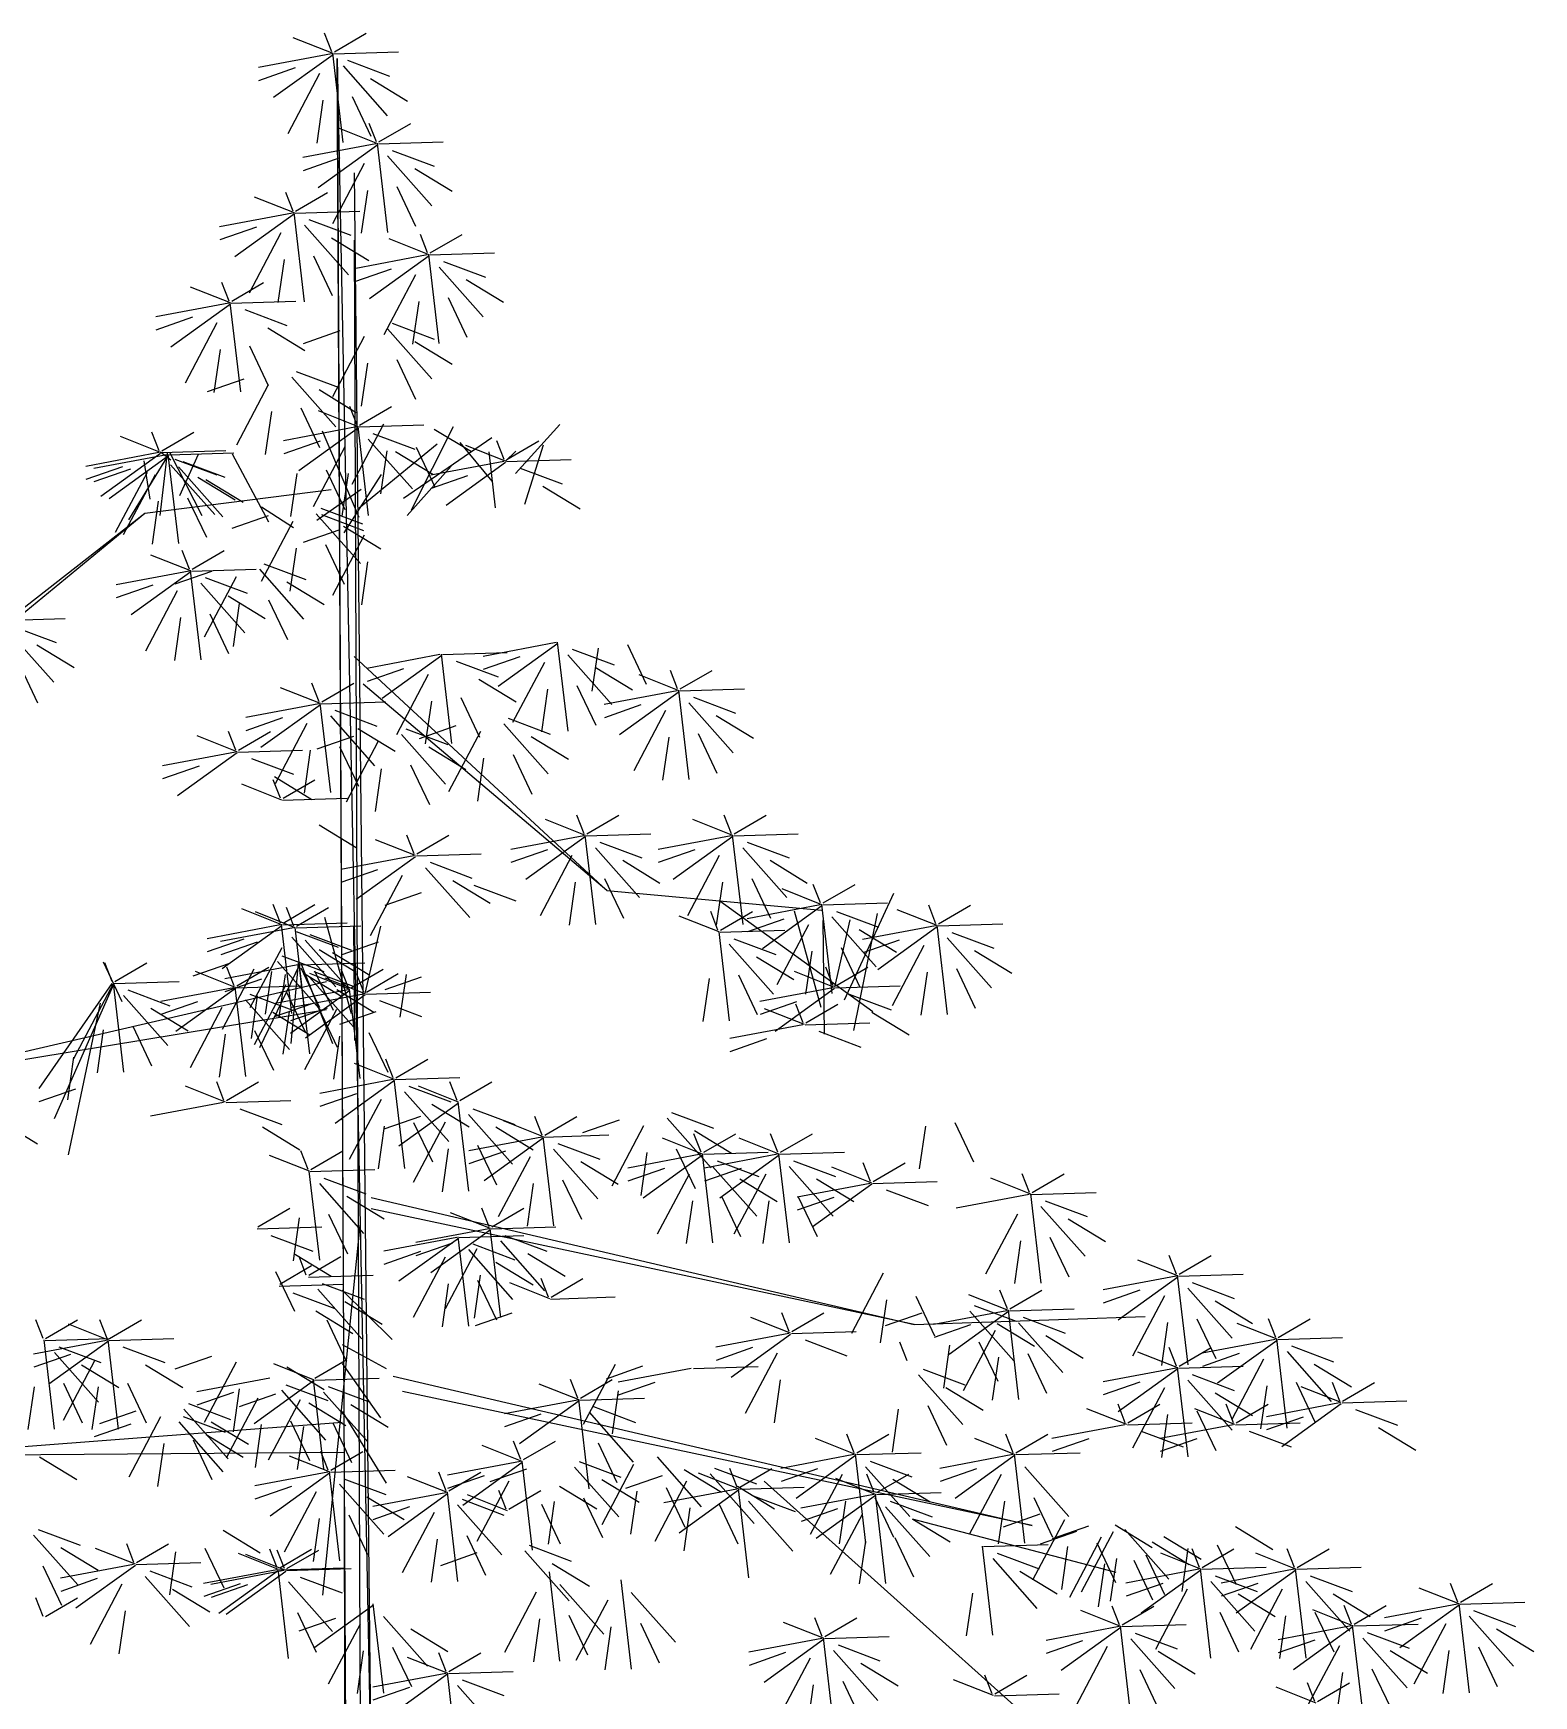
# Model space of a CAD drawing. Header units: millimetres. Extents: x 563079 to 571925, y 2063830 to 2067381.
# Drawn here: x 568697.87 to 568702.58, y 2063883.51 to 2063888.74 of the extents above; entities that cross this region are included whole.
import ezdxf

# ---------------------------------------------------------------- set-up
doc = ezdxf.new("R2010")
doc.units = ezdxf.units.MM
doc.header["$MEASUREMENT"] = 0
doc.layers.add('1-CAY XANH', color=7, linetype='Continuous')
doc.layers.add('MATCATDUONG', color=8, linetype='Continuous')

# ---------------------------------------------------------------- blocks, each defined once
blk = doc.blocks.new('ca')
at = {"layer": '1-CAY XANH', "color": 3}
for p, q in [((0.68, 65.045), (0.234, 65.306)), ((0.717, 65.045), (0.819, 65.306)), ((0.687, 65.018), (-0.216, 65.046)), ((0.698, 65.022), (1.256, 65.243)), ((0.496, 64.928), (-0.089, 64.708)), ((0.559, 64.85), (-0.058, 64.154)), ((0.641, 64.954), (0.546, 46.012)), ((0.555, 63.779), (0.701, 65.026)), ((0.641, 64.954), (0.641, 64.954)), ((0.641, 64.954), (0.641, 64.954)), ((0.698, 65.006), (1.529, 64.406)), ((0.722, 65.018), (1.742, 64.827)), ((1.229, 64.821), (1.74, 64.643)), ((0.177, 64.675), (-0.343, 64.358)), ((0.886, 64.742), (1.331, 63.901)), ((0.431, 64.421), (0.169, 63.868)), ((0.842, 64.37), (0.927, 63.771)), ((0.057, 63.787), (-0.39, 64.047)), ((0.075, 63.763), (0.633, 63.984)), ((0.094, 63.787), (0.196, 64.047)), ((0.064, 63.76), (-0.839, 63.788)), ((-0.127, 63.67), (-0.713, 63.449)), ((-0.068, 62.521), (0.078, 63.767)), ((0.075, 63.748), (0.906, 63.147)), ((0.099, 63.76), (1.119, 63.568)), ((-0.446, 63.416), (-0.966, 63.099)), ((-0.064, 63.591), (-0.681, 62.895)), ((0.263, 63.484), (0.708, 62.642)), ((0.606, 63.563), (1.117, 63.385)), ((-0.192, 63.163), (-0.454, 62.609)), ((0.218, 63.111), (0.304, 62.512)), ((1.221, 62.821), (0.774, 63.081)), ((1.239, 62.797), (1.797, 63.018)), ((1.258, 62.821), (1.36, 63.081)), ((1.228, 62.793), (0.325, 62.821)), ((1.096, 61.554), (1.242, 62.801)), ((1.239, 62.781), (2.07, 62.181)), ((1.263, 62.793), (2.283, 62.602)), ((-0.66, 62.236), (-1.107, 62.496)), ((-0.623, 62.236), (-0.521, 62.496)), ((1.037, 62.703), (0.451, 62.483)), ((1.099, 62.625), (0.482, 61.929)), ((1.427, 62.517), (1.872, 61.676)), ((1.77, 62.596), (2.281, 62.418)), ((-0.642, 62.212), (-0.084, 62.433)), ((0.718, 62.45), (0.198, 62.133)), ((-0.653, 62.209), (-1.556, 62.236)), ((-0.844, 62.118), (-1.43, 61.898)), ((-0.782, 62.04), (-1.399, 61.344)), ((-0.785, 60.97), (-0.639, 62.216)), ((-0.642, 62.197), (0.189, 61.596)), ((-0.618, 62.209), (0.402, 62.017)), ((-0.111, 62.011), (0.4, 61.834)), ((0.972, 62.196), (0.71, 61.643)), ((1.382, 62.145), (1.468, 61.546)), ((-1.163, 61.865), (-1.683, 61.548)), ((-0.454, 61.933), (-0.009, 61.091)), ((2.114, 61.562), (1.668, 61.822)), ((2.151, 61.562), (2.253, 61.822)), ((-0.909, 61.612), (-1.172, 61.058)), ((-0.499, 61.56), (-0.413, 60.961)), ((2.121, 61.535), (1.218, 61.563)), ((2.132, 61.538), (2.691, 61.76)), ((1.931, 61.445), (1.345, 61.224)), ((1.989, 60.296), (2.135, 61.542)), ((2.132, 61.523), (2.964, 60.922)), ((2.156, 61.535), (3.176, 61.343)), ((2.664, 61.338), (3.174, 61.16)), ((-0.127, 61.254), (-0.713, 61.034)), ((-0.064, 61.176), (-0.681, 60.48)), ((0.606, 61.147), (1.117, 60.969)), ((1.611, 61.191), (1.091, 60.875)), ((2.321, 61.259), (2.765, 60.417)), ((-0.446, 61), (-0.966, 60.684)), ((0.263, 61.068), (0.708, 60.227)), ((1.865, 60.938), (1.603, 60.384)), ((2.276, 60.886), (2.362, 60.287)), ((-0.192, 60.747), (-0.454, 60.194)), ((0.218, 60.696), (0.304, 60.096)), ((1.214, 60.58), (0.628, 60.36)), ((1.276, 60.502), (0.659, 59.806)), ((1.603, 60.394), (2.048, 59.553)), ((1.947, 60.473), (2.457, 60.295)), ((0.894, 60.327), (0.374, 60.01)), ((0.327, 59.833), (-0.119, 60.093)), ((0.345, 59.809), (0.904, 60.03)), ((0.364, 59.833), (0.466, 60.093)), ((1.148, 60.073), (0.886, 59.52)), ((1.559, 60.022), (1.645, 59.423)), ((-1.852, 59.154), (-2.469, 59.841)), ((-0.716, 59.777), (-1.236, 59.461)), ((-0.397, 58.648), (-0.983, 59.811)), ((0.334, 59.806), (-0.569, 59.834)), ((0.144, 59.716), (-0.442, 59.495)), ((-0.007, 59.845), (0.438, 59.004)), ((0.202, 58.567), (0.348, 59.813)), ((0.336, 58.541), (0.846, 59.746)), ((0.345, 59.794), (1.177, 59.193)), ((0.369, 59.806), (1.389, 59.614)), ((3.09, 59.474), (2.644, 59.735)), ((3.127, 59.474), (3.229, 59.735)), ((-1.979, 58.726), (-2.241, 59.555)), ((-1.73, 59.35), (-2.177, 59.61)), ((-1.855, 59.467), (-1.709, 59.33)), ((-1.712, 59.326), (-1.154, 59.547)), ((-1.693, 59.35), (-1.591, 59.61)), ((-1.569, 58.674), (-1.483, 59.458)), ((-1.524, 59.047), (-1.079, 59.588)), ((-0.284, 58.812), (-1.519, 59.658)), ((0.334, 58.675), (-0.757, 59.569)), ((-0.463, 59.524), (-0.725, 58.971)), ((-0.176, 59.462), (-0.696, 59.145)), ((0.206, 59.637), (-0.411, 58.941)), ((-0.052, 59.473), (0.034, 58.873)), ((0.534, 59.53), (0.978, 58.688)), ((0.877, 59.609), (1.387, 59.431)), ((3.097, 59.447), (2.194, 59.475)), ((2.965, 59.34), (3.111, 59.455)), ((3.108, 59.451), (3.666, 59.672)), ((-1.723, 59.323), (-2.626, 59.351)), ((-1.914, 59.232), (-2.5, 59.012)), ((-1.712, 59.311), (-0.881, 58.71)), ((-1.688, 59.323), (-0.668, 59.131)), ((-0.335, 58.569), (-0.952, 59.257)), ((1.594, 58.475), (2.104, 59.428)), ((2.986, 59.415), (2.083, 59.443)), ((2.795, 59.325), (2.209, 59.105)), ((2.857, 59.247), (2.24, 58.551)), ((2.907, 59.357), (2.321, 59.137)), ((2.969, 59.279), (2.352, 58.583)), ((2.979, 59.443), (2.532, 58.571)), ((2.841, 58.85), (2.579, 59.428)), ((2.854, 58.176), (3, 59.423)), ((2.997, 59.419), (3.555, 58.509)), ((2.997, 59.403), (3.828, 58.803)), ((3.016, 59.443), (3.118, 58.571)), ((3.021, 59.415), (4.041, 59.224)), ((3.108, 59.435), (3.94, 58.835)), ((3.132, 59.447), (4.152, 59.255)), ((3.252, 58.799), (3.338, 59.331)), ((3.64, 59.25), (4.15, 59.072)), ((-1.181, 59.125), (-0.67, 58.948)), ((0.542, 58.328), (0.022, 59.143)), ((0.489, 59.157), (0.575, 58.558)), ((0.795, 59.206), (0.533, 58.653)), ((1.206, 59.155), (1.292, 58.555)), ((2.476, 59.072), (1.956, 58.755)), ((3.185, 59.139), (3.63, 58.298)), ((3.296, 59.171), (3.741, 58.33)), ((3.528, 59.218), (4.039, 59.04)), ((-2.233, 58.979), (-2.753, 58.662)), ((0.923, 58.503), (0.306, 58.939)), ((2.73, 58.818), (2.468, 58.265)), ((3.14, 58.767), (3.226, 58.168)), ((0.861, 58.582), (0.275, 58.361)), ((0.871, 58.672), (0.285, 58.452)), ((0.933, 58.594), (0.316, 57.898)), ((1.251, 58.396), (1.696, 58.686)), ((1.604, 58.565), (2.114, 58.387)), ((0.551, 58.419), (0.031, 58.102)), ((0.262, 58.292), (0.706, 57.451)), ((0.605, 58.371), (1.115, 58.193)), ((1.261, 58.486), (1.705, 57.645)), ((0.805, 58.165), (0.543, 57.612)), ((1.216, 58.114), (1.302, 57.514)), ((2.668, 57.82), (2.221, 58.08)), ((2.705, 57.82), (2.807, 58.08)), ((0.217, 57.92), (0.303, 57.321)), ((1.665, 57.896), (1.079, 57.676)), ((2.686, 57.796), (3.244, 58.017)), ((1.345, 57.643), (0.825, 57.326)), ((1.727, 57.818), (1.11, 57.122)), ((2.675, 57.793), (1.772, 57.821)), ((2.484, 57.703), (1.898, 57.482)), ((2.546, 57.624), (1.929, 56.928)), ((2.054, 57.711), (2.499, 56.869)), ((2.398, 57.789), (2.908, 57.612)), ((2.543, 56.554), (2.689, 57.8)), ((2.686, 57.781), (3.517, 57.18)), ((2.71, 57.793), (3.73, 57.601)), ((3.217, 57.596), (3.728, 57.418)), ((1.599, 57.39), (1.337, 56.836)), ((2.165, 57.449), (1.645, 57.132)), ((2.874, 57.517), (3.319, 56.675)), ((2.01, 57.338), (2.096, 56.739)), ((2.419, 57.196), (2.157, 56.642)), ((2.829, 57.144), (2.915, 56.545)), ((5.345, 57.104), (4.442, 57.132)), ((5.154, 57.014), (4.568, 56.794)), ((5.216, 56.936), (4.599, 56.24)), ((-3.413, 56.768), (-3.676, 56.214)), ((-2.643, 56.703), (-3.228, 56.482)), ((-3.003, 56.716), (-2.917, 56.117)), ((-2.584, 55.554), (-2.438, 56.8)), ((-2.441, 56.781), (-1.61, 56.18)), ((-2.417, 56.793), (-1.397, 56.601)), ((4.835, 56.761), (4.315, 56.444)), ((-2.962, 56.449), (-3.482, 56.132)), ((-2.58, 56.624), (-3.197, 55.928)), ((-2.253, 56.517), (-1.808, 55.675)), ((-1.91, 56.596), (-1.399, 56.418)), ((-0.83, 56.625), (-1.733, 56.653)), ((-1.02, 56.535), (-1.606, 56.314)), ((-0.962, 55.386), (-0.816, 56.632)), ((-0.819, 56.613), (0.013, 56.012)), ((-0.794, 56.625), (0.225, 56.433)), ((5.089, 56.507), (4.826, 55.954)), ((-4.152, 56.146), (-4.598, 56.406)), ((-4.134, 56.122), (-3.576, 56.344)), ((-4.115, 56.146), (-4.013, 56.406)), ((-1.339, 56.281), (-1.86, 55.965)), ((-0.63, 56.349), (-0.186, 55.507)), ((-0.287, 56.428), (0.223, 56.25)), ((0.856, 55.965), (0.41, 56.226)), ((0.893, 55.965), (0.995, 56.226)), ((-4.145, 56.119), (-5.048, 56.147)), ((-4.335, 56.029), (-4.921, 55.809)), ((-4.277, 54.88), (-4.131, 56.126)), ((-4.134, 56.107), (-3.303, 55.506)), ((-4.11, 56.119), (-3.09, 55.927)), ((-2.708, 56.196), (-2.97, 55.642)), ((-2.297, 56.144), (-2.211, 55.545)), ((-1.086, 56.028), (-1.348, 55.474)), ((-0.675, 55.976), (-0.589, 55.377)), ((0.874, 55.942), (1.433, 56.163)), ((-4.655, 55.775), (-5.175, 55.459)), ((-4.273, 55.95), (-4.89, 55.254)), ((-3.946, 55.843), (-3.501, 55.001)), ((-3.602, 55.922), (-3.092, 55.744)), ((0.863, 55.938), (-0.04, 55.966)), ((0.673, 55.848), (0.087, 55.628)), ((0.735, 55.77), (0.118, 55.074)), ((0.731, 54.699), (0.877, 55.946)), ((0.899, 55.938), (1.918, 55.747)), ((1.406, 55.741), (1.916, 55.563)), ((-4.401, 55.522), (-4.663, 54.968)), ((-1.749, 55.736), (-2.335, 55.516)), ((-1.687, 55.658), (-2.304, 54.962)), ((-1.359, 55.55), (-0.914, 54.709)), ((-1.016, 55.629), (-0.506, 55.451)), ((-0.319, 55.591), (-0.905, 55.37)), ((-0.257, 55.512), (-0.874, 54.816)), ((0.353, 55.595), (-0.167, 55.278)), ((1.063, 55.662), (1.507, 54.821)), ((2.02, 55.292), (1.574, 55.552)), ((2.057, 55.292), (2.159, 55.552)), ((-3.99, 55.471), (-3.904, 54.871)), ((-2.068, 55.483), (-2.588, 55.166)), ((-0.638, 55.337), (-1.158, 55.02)), ((0.071, 55.405), (0.516, 54.563)), ((0.607, 55.341), (0.345, 54.788)), ((0.414, 55.484), (0.925, 55.306)), ((1.018, 55.29), (1.104, 54.691)), ((2.027, 55.265), (1.124, 55.292)), ((2.038, 55.268), (2.597, 55.489)), ((-1.815, 55.229), (-2.077, 54.676)), ((-1.404, 55.178), (-1.318, 54.579)), ((-0.384, 55.084), (-0.647, 54.53)), ((1.837, 55.174), (1.251, 54.954)), ((2.038, 55.252), (2.87, 54.652)), ((2.062, 55.265), (3.082, 55.073)), ((2.57, 55.067), (3.08, 54.889)), ((0.026, 55.032), (0.112, 54.433)), ((1.397, 54.618), (0.951, 54.878)), ((1.517, 54.921), (0.997, 54.604)), ((1.415, 54.594), (1.973, 54.815)), ((1.434, 54.618), (1.536, 54.878)), ((1.404, 54.591), (0.501, 54.619)), ((-4.903, 54.122), (-5.349, 54.383)), ((-4.866, 54.122), (-4.764, 54.383)), ((-2.845, 54.122), (-3.292, 54.383)), ((-2.808, 54.122), (-2.706, 54.383)), ((-4.896, 54.095), (-5.799, 54.123)), ((-4.885, 54.099), (-4.327, 54.32)), ((-2.838, 54.095), (-3.741, 54.123)), ((-2.827, 54.099), (-2.269, 54.32)), ((0.894, 54.247), (0.374, 53.93)), ((-5.086, 54.005), (-5.672, 53.785)), ((-5.024, 53.927), (-5.641, 53.231)), ((-5.028, 52.856), (-4.882, 54.103)), ((-4.885, 54.083), (-4.053, 53.483)), ((-4.861, 54.095), (-3.841, 53.904)), ((-4.353, 53.898), (-3.843, 53.72)), ((-3.029, 54.005), (-3.615, 53.785)), ((-2.967, 53.927), (-3.584, 53.231)), ((-2.97, 52.856), (-2.825, 54.103)), ((-2.827, 54.083), (-1.996, 53.483)), ((-2.803, 54.095), (-1.783, 53.904)), ((-2.296, 53.898), (-1.786, 53.72)), ((-0.472, 53.842), (-0.919, 54.102)), ((-0.454, 53.819), (0.104, 54.04)), ((-0.435, 53.842), (-0.333, 54.102)), ((-5.406, 53.752), (-5.926, 53.435)), ((-4.696, 53.819), (-4.252, 52.978)), ((-3.348, 53.752), (-3.868, 53.435)), ((-2.639, 53.819), (-2.194, 52.978)), ((-0.465, 53.815), (-1.368, 53.843)), ((-0.656, 53.725), (-1.242, 53.505)), ((-0.454, 53.803), (0.377, 53.203)), ((-0.43, 53.815), (0.59, 53.623)), ((-6.149, 53.156), (-6.595, 53.416)), ((-6.112, 53.156), (-6.01, 53.416)), ((-5.152, 53.498), (-5.414, 52.945)), ((-4.741, 53.447), (-4.655, 52.848)), ((-3.094, 53.498), (-3.357, 52.945)), ((-2.684, 53.447), (-2.598, 52.848)), ((-0.975, 53.472), (-1.495, 53.155)), ((-0.594, 53.647), (-1.211, 52.951)), ((-0.266, 53.539), (0.179, 52.698)), ((0.077, 53.618), (0.588, 53.44)), ((-6.447, 51.804), (-7.134, 53.294)), ((-4.702, 53.186), (-6.841, 51.642)), ((-6.131, 53.132), (-5.573, 53.354)), ((-3.127, 53.332), (-6.124, 53.055)), ((-1.267, 53.406), (-1.853, 53.186)), ((-0.534, 53.299), (-0.024, 53.122)), ((-7.76, 52.864), (-8.206, 53.124)), ((-7.742, 52.84), (-7.183, 53.061)), ((-7.723, 52.864), (-7.621, 53.124)), ((-6.142, 53.129), (-7.045, 53.157)), ((-6.333, 53.039), (-6.918, 52.819)), ((-6.574, 51.375), (-6.907, 53.008)), ((-6.27, 52.961), (-6.887, 52.265)), ((-6.274, 51.89), (-6.128, 53.137)), ((-6.131, 53.117), (-5.3, 52.517)), ((-6.119, 51.696), (-5.745, 53.041)), ((-6.107, 53.129), (-5.087, 52.937)), ((-4.715, 52.775), (-5.161, 53.035)), ((-4.697, 52.751), (-4.138, 52.972)), ((-4.678, 52.775), (-4.576, 53.035)), ((0.44, 51.607), (0.814, 52.951)), ((1.208, 52.834), (0.761, 53.095)), ((1.397, 52.876), (0.951, 53.136)), ((1.226, 52.811), (1.784, 53.032)), ((1.245, 52.834), (1.347, 53.095)), ((1.415, 52.852), (1.973, 53.074)), ((1.434, 52.876), (1.536, 53.136)), ((-7.753, 52.837), (-8.656, 52.865)), ((-7.943, 52.746), (-8.529, 52.526)), ((-7.885, 51.598), (-7.739, 52.844)), ((-7.742, 52.825), (-6.91, 52.224)), ((-7.717, 52.837), (-6.698, 52.645)), ((-6.652, 52.785), (-7.172, 52.469)), ((-6.521, 52.919), (-6.304, 51.98)), ((-6.164, 51.324), (-6.148, 52.91)), ((-5.943, 52.853), (-5.498, 52.012)), ((-4.708, 52.748), (-5.611, 52.776)), ((-5.6, 52.932), (-5.089, 52.754)), ((-4.84, 51.509), (-4.694, 52.755)), ((0.038, 52.83), (0.254, 51.89)), ((1.215, 52.807), (0.312, 52.835)), ((0.395, 51.234), (0.41, 52.821)), ((1.404, 52.849), (0.501, 52.877)), ((1.214, 52.759), (0.628, 52.539)), ((1.083, 51.568), (1.229, 52.815)), ((1.25, 52.807), (2.27, 52.616)), ((1.272, 51.61), (1.418, 52.856)), ((1.415, 52.837), (2.247, 52.236)), ((1.439, 52.849), (2.459, 52.657)), ((-8.262, 52.493), (-8.783, 52.176)), ((-7.881, 52.668), (-8.498, 51.972)), ((-7.553, 52.561), (-7.109, 51.719)), ((-7.21, 52.639), (-6.7, 52.462)), ((-6.398, 52.532), (-6.66, 51.979)), ((-4.898, 52.657), (-5.484, 52.437)), ((-4.836, 52.579), (-5.453, 51.883)), ((0.067, 52.61), (0.577, 52.432)), ((0.894, 52.505), (0.374, 52.189)), ((1.024, 52.717), (0.439, 52.497)), ((1.087, 52.639), (0.47, 51.943)), ((1.276, 52.68), (0.659, 51.984)), ((1.414, 52.531), (1.859, 51.69)), ((1.757, 52.61), (2.268, 52.432)), ((1.947, 52.652), (2.457, 52.474)), ((-6.325, 51.999), (-6.772, 52.259)), ((-6.288, 51.999), (-6.186, 52.259)), ((-5.987, 52.481), (-5.902, 51.881)), ((-5.218, 52.404), (-5.738, 52.087)), ((0.705, 52.464), (0.185, 52.147)), ((1.157, 52.29), (0.254, 52.318)), ((1.15, 52.317), (0.704, 51.194)), ((1.413, 52.419), (0.828, 52.199)), ((1.476, 52.34), (0.859, 51.644)), ((1.025, 51.051), (1.171, 52.298)), ((1.168, 52.294), (1.726, 51.132)), ((1.187, 52.317), (1.289, 51.194)), ((1.192, 52.29), (2.212, 52.098)), ((2.044, 51.999), (1.597, 52.26)), ((2.081, 51.999), (2.183, 52.26)), ((2.146, 52.312), (2.657, 52.134)), ((3.746, 52.058), (3.3, 52.318)), ((3.911, 52.332), (3.649, 51.779)), ((3.783, 52.058), (3.885, 52.318)), ((-8.009, 52.24), (-8.271, 51.686)), ((-7.598, 52.188), (-7.512, 51.589)), ((-6.307, 51.976), (-5.749, 52.197)), ((-4.964, 52.151), (-5.226, 51.597)), ((-4.553, 52.099), (-4.467, 51.5)), ((-0.534, 52.121), (-0.024, 51.943)), ((-0.321, 52.159), (-0.235, 51.56)), ((0.233, 51.91), (-0.213, 52.17)), ((0.446, 51.972), (-0.001, 52.232)), ((0.251, 51.886), (0.809, 52.107)), ((0.27, 51.91), (0.372, 52.17)), ((0.967, 52.2), (0.381, 51.98)), ((1.029, 52.122), (0.412, 51.426)), ((0.464, 51.948), (1.022, 52.17)), ((0.483, 51.972), (0.585, 52.232)), ((1.094, 52.165), (0.574, 51.849)), ((0.959, 52.21), (0.697, 51.657)), ((1.148, 52.252), (0.886, 51.698)), ((1.369, 52.159), (1.455, 51.56)), ((1.559, 52.201), (1.645, 51.601)), ((1.7, 52.093), (2.21, 51.915)), ((1.803, 52.233), (2.248, 51.391)), ((2.062, 51.976), (2.62, 52.197)), ((3.753, 52.031), (2.85, 52.059)), ((3.621, 50.792), (3.767, 52.038)), ((3.764, 52.034), (4.323, 50.979)), ((3.788, 52.031), (4.808, 50.563)), ((-6.318, 51.972), (-7.221, 52)), ((-6.509, 51.882), (-7.095, 51.662)), ((-6.307, 51.96), (-5.476, 51.36)), ((-6.283, 51.972), (-5.263, 51.78)), ((0.24, 51.883), (-0.663, 51.911)), ((0.05, 51.793), (-0.536, 51.572)), ((0.647, 51.947), (0.127, 51.63)), ((0.251, 51.871), (1.083, 51.27)), ((0.275, 51.883), (1.295, 51.691)), ((0.321, 50.706), (0.467, 51.952)), ((0.464, 51.933), (1.295, 51.332)), ((0.488, 51.945), (1.508, 51.753)), ((1.348, 51.912), (1.086, 51.358)), ((2.051, 51.972), (1.148, 52)), ((1.86, 51.882), (1.274, 51.662)), ((1.922, 51.804), (1.305, 51.108)), ((1.356, 52.014), (1.801, 51.173)), ((1.759, 51.861), (1.844, 51.261)), ((1.919, 50.733), (2.065, 51.98)), ((2.062, 51.96), (2.893, 51.36)), ((2.086, 51.972), (3.106, 51.781)), ((3.563, 51.941), (2.977, 51.72)), ((3.625, 51.862), (3.008, 51.166)), ((3.764, 52.019), (4.596, 50.142)), ((-6.828, 51.629), (-7.348, 51.312)), ((-5.904, 51.481), (-6.35, 51.741)), ((-5.886, 51.457), (-5.328, 51.678)), ((-5.867, 51.481), (-5.765, 51.741)), ((-5.776, 51.775), (-5.266, 51.597)), ((0.099, 51.637), (0.609, 51.459)), ((0.901, 51.693), (0.639, 51.14)), ((0.652, 51.669), (1.097, 50.827)), ((0.783, 51.686), (1.293, 51.508)), ((0.995, 51.748), (1.506, 51.57)), ((1.541, 51.629), (1.021, 51.312)), ((1.312, 51.642), (1.398, 51.042)), ((2.25, 51.696), (2.695, 50.855)), ((2.593, 51.775), (3.103, 51.597)), ((3.243, 51.687), (2.723, 51.371)), ((3.953, 51.755), (4.397, 49.637)), ((-5.897, 51.454), (-6.8, 51.482)), ((-6.087, 51.364), (-6.673, 51.143)), ((-5.862, 51.454), (-4.842, 51.262)), ((0.197, 51.348), (-0.065, 50.794)), ((1.795, 51.375), (1.532, 50.822)), ((3.497, 51.434), (3.235, 50.88)), ((3.908, 51.382), (3.994, 50.783)), ((-5.354, 51.257), (-4.844, 51.079)), ((0.607, 51.297), (0.693, 50.697)), ((2.205, 51.324), (2.291, 50.725)), ((-0.178, 50.715), (-0.625, 50.976)), ((-0.16, 50.692), (0.398, 50.913)), ((-0.141, 50.715), (-0.039, 50.976)), ((4.322, 51.004), (4.407, 50.405)), ((-1.072, 50.398), (-1.518, 50.658)), ((-0.171, 50.688), (-1.074, 50.716)), ((-1.035, 50.398), (-0.933, 50.658)), ((-0.303, 49.449), (-0.157, 50.696)), ((-0.16, 50.676), (0.671, 50.076)), ((-0.136, 50.688), (0.884, 50.497)), ((2.185, 50.398), (1.738, 50.658)), ((2.222, 50.398), (2.324, 50.658)), ((-1.054, 50.374), (-0.496, 50.595)), ((-0.362, 50.598), (-0.948, 50.378)), ((-0.3, 50.52), (-0.917, 49.824)), ((0.028, 50.412), (0.473, 49.571)), ((0.371, 50.491), (0.881, 50.313)), ((2.192, 50.371), (1.289, 50.398)), ((2.203, 50.374), (2.761, 50.595)), ((4.296, 50.557), (4.806, 50.379)), ((-4.03, 50.229), (-4.616, 50.009)), ((-2.259, 49.914), (-2.706, 50.175)), ((-2.222, 49.914), (-2.12, 50.175)), ((-1.255, 50.28), (-1.841, 50.06)), ((-1.193, 50.202), (-1.81, 49.506)), ((-0.681, 50.345), (-1.201, 50.028)), ((-1.197, 49.131), (-1.051, 50.378)), ((-1.054, 50.358), (-0.222, 49.758)), ((-0.522, 50.173), (-0.012, 49.996)), ((2.001, 50.28), (1.415, 50.06)), ((2.227, 50.371), (3.247, 50.179)), ((-7.987, 50.091), (-8.249, 49.538)), ((-7.576, 50.04), (-7.49, 49.441)), ((-5.551, 49.673), (-5.998, 49.933)), ((-5.514, 49.673), (-5.412, 49.933)), ((-4.481, 49.673), (-4.928, 49.933)), ((-4.349, 49.976), (-4.869, 49.659)), ((-3.968, 50.151), (-4.585, 49.455)), ((-4.444, 49.673), (-4.342, 49.933)), ((-3.64, 50.044), (-3.195, 49.202)), ((-3.297, 50.122), (-2.787, 49.945)), ((-2.241, 49.891), (-1.683, 50.112)), ((-1.575, 50.027), (-2.095, 49.71)), ((-0.866, 50.094), (-0.421, 49.253)), ((-0.427, 50.091), (-0.69, 49.538)), ((-0.017, 50.04), (0.069, 49.441)), ((1.682, 50.027), (1.162, 49.71)), ((5.345, 50.107), (4.825, 49.79)), ((-5.533, 49.649), (-4.975, 49.871)), ((-4.463, 49.649), (-3.905, 49.871)), ((-4.095, 49.723), (-4.358, 49.169)), ((-2.252, 49.887), (-3.155, 49.915)), ((-2.443, 49.797), (-3.029, 49.577)), ((-2.381, 49.719), (-2.998, 49.023)), ((-2.384, 48.648), (-2.238, 49.895)), ((-2.241, 49.875), (-1.41, 49.275)), ((-2.217, 49.887), (-1.197, 49.696)), ((-1.321, 49.773), (-1.583, 49.22)), ((-0.91, 49.722), (-0.824, 49.123)), ((-6.844, 49.266), (-7.291, 49.526)), ((-6.807, 49.266), (-6.705, 49.526)), ((-5.544, 49.646), (-6.447, 49.674)), ((-5.735, 49.556), (-6.321, 49.335)), ((-5.672, 49.477), (-6.289, 48.781)), ((-5.676, 48.407), (-5.53, 49.653)), ((-5.533, 49.634), (-4.702, 49.033)), ((-5.509, 49.646), (-4.489, 49.454)), ((-4.474, 49.646), (-5.377, 49.674)), ((-4.665, 49.556), (-5.251, 49.335)), ((-4.603, 49.477), (-5.22, 48.781)), ((-4.606, 48.407), (-4.46, 49.653)), ((-4.463, 49.634), (-3.632, 49.033)), ((-4.439, 49.646), (-3.419, 49.454)), ((-3.685, 49.671), (-3.599, 49.072)), ((-2.762, 49.544), (-3.282, 49.227)), ((-2.053, 49.611), (-1.608, 48.77)), ((-1.71, 49.69), (-1.199, 49.512)), ((1.009, 49.431), (0.563, 49.692)), ((1.027, 49.408), (1.585, 49.629)), ((1.046, 49.431), (1.148, 49.692)), ((-9.066, 49.113), (-9.513, 49.374)), ((-9.048, 49.09), (-8.49, 49.311)), ((-9.029, 49.113), (-8.927, 49.374)), ((-6.837, 49.239), (-7.74, 49.267)), ((-6.826, 49.242), (-6.268, 49.464)), ((-6.802, 49.239), (-5.782, 49.047)), ((-6.054, 49.302), (-6.574, 48.986)), ((-4.984, 49.302), (-5.504, 48.986)), ((-5.345, 49.37), (-4.9, 48.528)), ((-5.002, 49.449), (-4.491, 49.271)), ((-4.275, 49.37), (-3.83, 48.528)), ((-3.932, 49.449), (-3.421, 49.271)), ((-2.508, 49.29), (-2.77, 48.737)), ((-2.098, 49.239), (-2.012, 48.64)), ((1.016, 49.404), (0.113, 49.432)), ((0.826, 49.314), (0.24, 49.094)), ((0.888, 49.236), (0.271, 48.54)), ((0.884, 48.165), (1.03, 49.412)), ((-9.059, 49.086), (-9.962, 49.114)), ((-9.191, 47.847), (-9.046, 49.094)), ((-9.024, 49.086), (-8.004, 48.895)), ((-7.028, 49.149), (-7.614, 48.929)), ((-6.826, 49.227), (-5.995, 48.626)), ((-6.295, 49.042), (-5.785, 48.864)), ((-5.8, 49.049), (-6.062, 48.495)), ((-4.73, 49.049), (-4.993, 48.495)), ((0.506, 49.061), (-0.014, 48.744)), ((-9.25, 48.996), (-9.836, 48.776)), ((-9.188, 48.918), (-9.805, 48.222)), ((-8.86, 48.81), (-8.415, 47.969)), ((-5.39, 48.997), (-5.304, 48.398)), ((-4.32, 48.997), (-4.234, 48.398)), ((-1.518, 48.63), (-1.965, 48.891)), ((-1.501, 48.607), (-0.942, 48.828)), ((-1.482, 48.63), (-1.38, 48.891)), ((0.76, 48.807), (0.498, 48.254)), ((1.75, 48.63), (1.303, 48.891)), ((-9.569, 48.743), (-10.089, 48.426)), ((-1.512, 48.603), (-2.414, 48.631)), ((-1.643, 47.364), (-1.498, 48.611)), ((-1.501, 48.591), (-0.669, 47.991)), ((-1.476, 48.603), (-0.456, 48.412)), ((0.839, 43.486), (0.319, 48.656)), ((1.757, 48.603), (0.854, 48.631)), ((1.171, 48.756), (1.257, 48.157)), ((-9.315, 48.489), (-9.578, 47.936)), ((-8.905, 48.438), (-8.819, 47.839)), ((-1.702, 48.513), (-2.288, 48.293)), ((-1.64, 48.435), (-2.257, 47.739)), ((-1.065, 48.483), (-1.968, 48.511)), ((-1.255, 48.393), (-1.841, 48.173)), ((-1.193, 48.315), (-1.81, 47.619)), ((-1.312, 48.327), (-0.867, 47.486)), ((-1.197, 47.244), (-1.051, 48.491)), ((-1.054, 48.471), (-0.222, 47.871)), ((-1.03, 48.483), (-0.01, 48.291)), ((-0.969, 48.406), (-0.459, 48.228)), ((1.566, 48.513), (0.98, 48.293)), ((-11.119, 47.97), (-11.566, 48.23)), ((-11.101, 47.946), (-10.543, 48.167)), ((-11.083, 47.97), (-10.981, 48.23)), ((-2.021, 48.26), (-2.542, 47.943)), ((-1.575, 48.139), (-2.095, 47.823)), ((-0.866, 48.207), (-0.421, 47.366)), ((-0.522, 48.286), (-0.012, 48.108)), ((1.035, 47.958), (0.588, 48.219)), ((1.247, 48.26), (0.727, 47.943)), ((1.444, 47.829), (0.998, 48.09)), ((1.072, 47.958), (1.174, 48.219)), ((-11.113, 47.943), (-12.015, 47.971)), ((-11.303, 47.853), (-11.889, 47.632)), ((-11.244, 46.704), (-11.099, 47.95)), ((-11.101, 47.931), (-10.27, 47.33)), ((-11.077, 47.943), (-10.057, 47.751)), ((-6.986, 47.984), (-6.541, 47.143)), ((-2.346, 47.651), (-2.792, 47.911)), ((-2.328, 47.628), (-1.77, 47.849)), ((-2.309, 47.651), (-2.207, 47.911)), ((-1.321, 47.886), (-1.583, 47.333)), ((-1.357, 47.955), (-1.271, 47.356)), ((1.042, 47.931), (0.139, 47.959)), ((1.501, 48.006), (1.239, 47.453)), ((-11.241, 47.774), (-11.858, 47.078)), ((-10.913, 47.667), (-10.468, 46.825)), ((-10.57, 47.746), (-10.06, 47.568)), ((-8.756, 47.487), (-9.203, 47.747)), ((-8.738, 47.463), (-8.18, 47.684)), ((-8.72, 47.487), (-8.617, 47.747)), ((-7.441, 47.663), (-7.704, 47.11)), ((-7.031, 47.612), (-6.945, 47.013)), ((-2.339, 47.624), (-3.242, 47.652)), ((-0.91, 47.835), (-0.824, 47.235)), ((0.572, 47.746), (-0.128, 47.056)), ((0.851, 47.841), (0.265, 47.621)), ((0.913, 47.763), (0.296, 47.067)), ((1.451, 47.802), (0.548, 47.83)), ((1.261, 47.712), (0.675, 47.492)), ((-11.622, 47.599), (-12.142, 47.282)), ((-7.417, 47.269), (-10.644, 47.38)), ((-8.749, 47.46), (-9.652, 47.487)), ((-8.881, 46.221), (-8.736, 47.467)), ((-8.258, 47.535), (-8.843, 47.315)), ((-8.195, 47.456), (-8.812, 46.76)), ((-8.738, 47.448), (-7.907, 46.847)), ((-8.714, 47.46), (-7.694, 47.268)), ((-7.525, 47.428), (-7.014, 47.25)), ((-5.711, 47.169), (-6.157, 47.429)), ((-5.674, 47.169), (-5.572, 47.429)), ((-1.797, 47.427), (-1.286, 47.249)), ((0.532, 47.588), (0.012, 47.271)), ((0.941, 47.459), (0.421, 47.142)), ((-12.505, 47.086), (-12.952, 47.346)), ((-12.487, 47.062), (-11.929, 47.283)), ((-12.468, 47.086), (-12.366, 47.346)), ((-11.369, 47.346), (-11.631, 46.792)), ((-10.958, 47.294), (-10.872, 46.695)), ((-8.94, 47.369), (-9.526, 47.149)), ((-8.878, 47.291), (-9.495, 46.595)), ((-8.577, 47.281), (-9.097, 46.965)), ((-8.55, 47.184), (-8.105, 46.342)), ((-8.207, 47.262), (-7.697, 47.085)), ((-5.704, 47.142), (-6.607, 47.17)), ((-5.693, 47.145), (-5.135, 47.366)), ((0.786, 47.334), (0.524, 46.781)), ((3.819, 47.074), (3.373, 47.334)), ((3.837, 47.05), (4.395, 47.271)), ((3.856, 47.074), (3.958, 47.334)), ((4.713, 47.074), (4.266, 47.334)), ((4.749, 47.074), (4.851, 47.334)), ((-12.498, 47.058), (-13.401, 47.086)), ((-12.689, 46.968), (-13.275, 46.748)), ((-12.63, 45.819), (-12.485, 47.066)), ((-12.487, 47.046), (-11.656, 46.446)), ((-12.463, 47.058), (-11.443, 46.867)), ((-11.119, 46.686), (-11.566, 46.946)), ((-11.083, 46.686), (-10.981, 46.946)), ((-9.259, 47.116), (-9.779, 46.799)), ((-8.323, 47.028), (-8.585, 46.474)), ((-7.912, 46.977), (-7.827, 46.377)), ((-7.322, 46.761), (-7.22, 47.021)), ((-5.895, 47.052), (-6.48, 46.831)), ((-5.693, 47.13), (-4.862, 46.529)), ((-5.669, 47.142), (-4.649, 46.95)), ((-5.162, 46.945), (-4.651, 46.767)), ((0.572, 46.989), (-0.045, 46.655)), ((3.826, 47.046), (2.923, 47.074)), ((3.635, 46.956), (3.05, 46.736)), ((3.694, 45.807), (3.84, 47.054)), ((4.719, 47.046), (3.817, 47.074)), ((3.837, 47.034), (4.668, 46.434)), ((3.861, 47.046), (4.881, 46.855)), ((4.529, 46.956), (3.943, 46.736)), ((4.588, 45.807), (4.733, 47.054)), ((-13.008, 46.715), (-13.528, 46.398)), ((-12.627, 46.89), (-13.244, 46.194)), ((-12.299, 46.782), (-11.854, 45.941)), ((-11.113, 46.659), (-12.015, 46.687)), ((-11.956, 46.861), (-11.446, 46.683)), ((-11.101, 46.662), (-10.543, 46.883)), ((-9.005, 46.863), (-9.268, 46.309)), ((-8.595, 46.811), (-8.509, 46.212)), ((-5.505, 46.866), (-5.06, 46.024)), ((-4.337, 46.655), (-5.24, 46.683)), ((-3.626, 46.684), (-3.116, 46.506)), ((-3.241, 46.711), (-2.796, 45.87)), ((0.572, 46.722), (0.037, 45.965)), ((0.952, 46.519), (0.505, 46.779)), ((0.97, 46.495), (1.528, 46.717)), ((2.054, 46.742), (2.499, 45.901)), ((2.397, 46.821), (2.908, 46.643)), ((3.316, 46.703), (2.796, 46.386)), ((4.21, 46.703), (3.69, 46.386)), ((4.591, 46.878), (3.974, 46.182)), ((4.025, 46.77), (4.47, 45.929)), ((4.368, 46.849), (4.879, 46.671)), ((-13.402, 46.199), (-13.848, 46.459)), ((-13.365, 46.199), (-13.263, 46.459)), ((-12.754, 46.461), (-13.017, 45.908)), ((-11.303, 46.568), (-11.889, 46.348)), ((-11.241, 46.49), (-11.858, 45.794)), ((-11.244, 45.42), (-11.099, 46.666)), ((-11.101, 46.647), (-10.27, 46.046)), ((-11.077, 46.659), (-10.057, 46.467)), ((-10.57, 46.461), (-10.06, 46.284)), ((-7.543, 46.643), (-8.128, 46.423)), ((-7.48, 46.565), (-8.097, 45.869)), ((-5.549, 46.493), (-5.464, 45.894)), ((-4.302, 46.655), (-3.282, 46.463)), ((-3.794, 46.458), (-3.284, 46.28)), ((-2.756, 46.239), (-3.202, 46.499)), ((-2.719, 46.239), (-2.617, 46.499)), ((0.958, 46.492), (0.056, 46.52)), ((1.345, 46.675), (0.825, 46.358)), ((0.827, 45.253), (0.972, 46.499)), ((0.97, 46.48), (1.801, 45.879)), ((1.583, 46.517), (2.603, 46.325)), ((3.57, 46.449), (3.308, 45.896)), ((4.463, 46.449), (4.201, 45.896)), ((-13.384, 46.176), (-12.826, 46.397)), ((-12.344, 46.41), (-12.258, 45.811)), ((-11.622, 46.315), (-12.142, 45.998)), ((-10.913, 46.383), (-10.468, 45.541)), ((-7.862, 46.39), (-8.382, 46.073)), ((-2.749, 46.212), (-3.652, 46.239)), ((-3.286, 46.339), (-3.2, 45.739)), ((-2.881, 44.973), (-2.735, 46.219)), ((-2.738, 46.215), (-2.18, 46.436)), ((0.768, 46.402), (0.182, 46.182)), ((0.83, 46.323), (0.213, 45.627)), ((1.357, 46.427), (0.771, 46.207)), ((1.419, 46.349), (0.802, 45.653)), ((1.158, 46.216), (1.603, 45.374)), ((1.501, 46.295), (2.011, 46.117)), ((1.747, 46.241), (2.192, 45.4)), ((2.01, 46.37), (2.095, 45.77)), ((2.09, 46.32), (2.6, 46.142)), ((3.981, 46.398), (4.066, 45.799)), ((4.874, 46.398), (4.96, 45.799)), ((-13.395, 46.172), (-14.298, 46.2)), ((-13.585, 46.082), (-14.171, 45.862)), ((-13.384, 46.16), (-12.552, 45.56)), ((-13.36, 46.172), (-12.34, 45.98)), ((-11.916, 45.895), (-12.363, 46.155)), ((-11.898, 45.871), (-11.34, 46.092)), ((-11.879, 45.895), (-11.777, 46.155)), ((-11.369, 46.062), (-11.631, 45.508)), ((-10.958, 46.01), (-10.872, 45.411)), ((-10.405, 45.895), (-10.852, 46.155)), ((-10.387, 45.871), (-9.829, 46.092)), ((-10.368, 45.895), (-10.266, 46.155)), ((-7.608, 46.137), (-7.87, 45.583)), ((-7.197, 46.085), (-7.112, 45.486)), ((-2.939, 46.121), (-3.525, 45.901)), ((-2.877, 46.043), (-3.494, 45.347)), ((-2.738, 46.2), (-1.906, 45.599)), ((-2.714, 46.212), (-1.694, 46.02)), ((-2.206, 46.014), (-1.696, 45.837)), ((0.449, 46.148), (-0.071, 45.832)), ((0.572, 46.054), (-0.045, 45.053)), ((1.038, 46.174), (0.518, 45.857)), ((2.719, 46.164), (2.133, 45.943)), ((2.781, 46.085), (2.164, 45.389)), ((2.791, 45.984), (2.206, 45.764)), ((3.452, 46.057), (3.962, 45.879)), ((-13.905, 45.829), (-14.425, 45.512)), ((-12.852, 45.975), (-12.342, 45.797)), ((-11.909, 45.868), (-12.812, 45.895)), ((-12.1, 45.777), (-12.686, 45.557)), ((-11.874, 45.868), (-10.854, 45.676)), ((-10.398, 45.868), (-11.301, 45.895)), ((-10.589, 45.777), (-11.175, 45.557)), ((-10.363, 45.868), (-9.343, 45.676)), ((0.702, 45.895), (0.44, 45.341)), ((1.292, 45.92), (1.029, 45.367)), ((1.113, 45.844), (1.199, 45.244)), ((1.702, 45.869), (1.788, 45.269)), ((2.4, 45.91), (1.879, 45.594)), ((2.854, 45.906), (2.237, 45.21)), ((3.109, 45.978), (3.553, 45.136)), ((3.524, 45.877), (4.035, 45.699)), ((-11.367, 45.67), (-10.856, 45.493)), ((-9.856, 45.67), (-9.345, 45.493)), ((-8.84, 45.477), (-9.287, 45.737)), ((-8.822, 45.453), (-8.264, 45.674)), ((-8.803, 45.477), (-8.701, 45.737)), ((-6.618, 45.477), (-7.065, 45.737)), ((-6.6, 45.453), (-6.042, 45.674)), ((-6.581, 45.477), (-6.479, 45.737)), ((-3.005, 45.615), (-3.267, 45.061)), ((-1.962, 45.38), (-2.408, 45.64)), ((-1.944, 45.356), (-1.386, 45.578)), ((-1.925, 45.38), (-1.823, 45.64)), ((2.472, 45.73), (1.952, 45.414)), ((2.653, 45.657), (2.391, 45.103)), ((3.064, 45.605), (3.15, 45.006)), ((-8.833, 45.45), (-9.736, 45.477)), ((-8.965, 44.211), (-8.82, 45.457)), ((-8.822, 45.438), (-7.991, 44.837)), ((-8.798, 45.45), (-7.778, 45.258)), ((-6.611, 45.45), (-7.514, 45.477)), ((-6.802, 45.359), (-7.388, 45.139)), ((-6.743, 44.211), (-6.598, 45.457)), ((-6.6, 45.438), (-5.769, 44.837)), ((-6.576, 45.45), (-5.556, 45.258)), ((-3.827, 45.417), (-4.444, 44.722)), ((-3.499, 45.31), (-3.054, 44.469)), ((-2.737, 45.354), (-3.323, 45.134)), ((-2.087, 44.114), (-1.941, 45.36)), ((-1.944, 45.341), (-1.112, 44.74)), ((-1.92, 45.353), (-0.9, 45.161)), ((0.729, 45.231), (0.283, 45.492)), ((0.545, 45.484), (0.531, 38.946)), ((0.747, 45.208), (1.305, 45.429)), ((0.766, 45.231), (0.868, 45.492)), ((4.797, 45.419), (4.277, 45.102)), ((-8.962, 45.281), (-9.579, 44.585)), ((-8.634, 45.174), (-8.189, 44.332)), ((-8.291, 45.252), (-7.781, 45.075)), ((-7.121, 45.106), (-7.641, 44.789)), ((-6.74, 45.281), (-7.357, 44.585)), ((-6.898, 44.919), (-7.345, 45.179)), ((-6.88, 44.895), (-6.322, 45.116)), ((-6.862, 44.919), (-6.759, 45.179)), ((-6.412, 45.174), (-5.967, 44.332)), ((-6.069, 45.252), (-5.559, 45.075)), ((-4.984, 44.994), (-5.431, 45.254)), ((-4.63, 45.263), (-5.216, 45.043)), ((-4.568, 45.184), (-5.185, 44.489)), ((-4.966, 44.97), (-4.408, 45.191)), ((-4.947, 44.994), (-4.845, 45.254)), ((-4.208, 45.242), (-4.728, 44.926)), ((-4.24, 45.077), (-3.795, 44.236)), ((-3.897, 45.156), (-3.386, 44.978)), ((-3.056, 45.101), (-3.576, 44.784)), ((-2.675, 45.276), (-3.292, 44.58)), ((-2.004, 45.247), (-1.493, 45.07)), ((-1.756, 45.077), (-1.311, 44.236)), ((-1.412, 45.156), (-0.902, 44.978)), ((-0.919, 44.943), (-1.365, 45.204)), ((-0.901, 44.92), (-0.343, 45.141)), ((-0.882, 44.943), (-0.78, 45.204)), ((0.736, 45.204), (-0.167, 45.232)), ((0.546, 45.114), (-0.04, 44.894)), ((0.604, 43.965), (0.75, 45.212)), ((0.747, 45.192), (1.578, 44.592)), ((0.771, 45.204), (1.791, 45.012)), ((-9.089, 44.853), (-9.352, 44.299)), ((-6.891, 44.891), (-7.794, 44.919)), ((-6.867, 44.853), (-7.13, 44.299)), ((-7.023, 43.652), (-6.878, 44.899)), ((-6.88, 44.879), (-6.049, 44.279)), ((-6.856, 44.891), (-5.836, 44.7)), ((-4.977, 44.967), (-5.88, 44.994)), ((-5.168, 44.876), (-5.754, 44.656)), ((-4.949, 45.009), (-5.469, 44.693)), ((-5.109, 43.727), (-4.963, 44.974)), ((-4.966, 44.954), (-4.135, 44.354)), ((-4.942, 44.967), (-3.922, 44.775)), ((-3.954, 44.989), (-4.217, 44.436)), ((-3.544, 44.938), (-3.458, 44.338)), ((-2.802, 44.847), (-3.064, 44.294)), ((-2.465, 45.009), (-2.985, 44.693)), ((-1.757, 44.69), (-2.203, 44.95)), ((-1.739, 44.666), (-1.181, 44.888)), ((-1.72, 44.69), (-1.618, 44.95)), ((-1.103, 44.826), (-1.688, 44.606)), ((-1.044, 43.677), (-0.898, 44.924)), ((-0.901, 44.904), (-0.07, 44.304)), ((-0.877, 44.916), (0.143, 44.725)), ((0.226, 44.861), (-0.294, 44.544)), ((0.608, 45.036), (-0.009, 44.34)), ((0.935, 44.928), (1.38, 44.087)), ((1.278, 45.007), (1.789, 44.829)), ((-9.173, 44.617), (-8.662, 44.439)), ((-8.679, 44.801), (-8.593, 44.202)), ((-7.082, 44.801), (-7.668, 44.581)), ((-7.02, 44.723), (-7.637, 44.027)), ((-6.692, 44.615), (-6.247, 43.774)), ((-6.457, 44.801), (-6.371, 44.202)), ((-6.349, 44.694), (-5.839, 44.516)), ((-5.106, 44.798), (-5.723, 44.102)), ((-4.695, 44.756), (-4.957, 44.203)), ((-4.285, 44.705), (-4.199, 44.105)), ((-2.211, 44.756), (-2.473, 44.203)), ((-2.392, 44.796), (-2.306, 44.197)), ((-1.04, 44.748), (-1.657, 44.052)), ((-0.713, 44.64), (-0.268, 43.799)), ((-0.37, 44.719), (0.141, 44.541)), ((0.48, 44.607), (0.218, 44.054)), ((-11.907, 44.444), (-12.427, 44.127)), ((-10.359, 44.405), (-10.976, 43.709)), ((-10.225, 44.47), (-10.745, 44.154)), ((-7.392, 44.554), (-10.235, 43.807)), ((-10.198, 44.373), (-9.753, 43.531)), ((-9.855, 44.451), (-9.345, 44.274)), ((-9.688, 44.376), (-9.178, 44.199)), ((-9.516, 44.538), (-9.071, 43.696)), ((-7.401, 44.548), (-7.921, 44.231)), ((0.891, 44.556), (0.977, 43.956)), ((2.235, 44.397), (1.715, 44.08)), ((4.818, 44.405), (4.233, 44.185)), ((-12.767, 43.875), (-13.214, 44.135)), ((-12.731, 43.875), (-12.629, 44.135)), ((-11.653, 44.19), (-11.915, 43.637)), ((-11.439, 43.875), (-11.885, 44.135)), ((-10.907, 44.305), (-11.427, 43.988)), ((-11.402, 43.875), (-11.3, 44.135)), ((-10.741, 44.23), (-11.261, 43.913)), ((-11.242, 44.139), (-11.157, 43.54)), ((-9.971, 44.217), (-10.233, 43.663)), ((-10.031, 44.298), (-9.587, 43.456)), ((-9.561, 44.166), (-9.475, 43.566)), ((-8.387, 44.166), (-9.29, 44.193)), ((-8.519, 42.927), (-8.373, 44.173)), ((-7.147, 44.294), (-7.41, 43.741)), ((-6.737, 44.243), (-6.651, 43.644)), ((-2.043, 44.183), (-2.629, 43.962)), ((-1.168, 44.319), (-1.43, 43.766)), ((-0.757, 44.268), (-0.672, 43.669)), ((1.444, 43.87), (0.998, 44.13)), ((1.481, 43.87), (1.583, 44.13)), ((2.489, 44.143), (2.226, 43.59)), ((3.443, 43.942), (2.996, 44.202)), ((3.46, 43.919), (4.019, 44.14)), ((3.479, 43.942), (3.581, 44.202)), ((4.499, 44.152), (3.979, 43.835)), ((4.881, 44.327), (4.264, 43.631)), ((-12.75, 43.851), (-12.191, 44.072)), ((-11.421, 43.851), (-10.863, 44.072)), ((-10.653, 44.052), (-10.916, 43.498)), ((-10.487, 43.977), (-10.749, 43.423)), ((-10.243, 44), (-10.157, 43.401)), ((-10.076, 43.925), (-9.99, 43.326)), ((-8.577, 44.075), (-9.163, 43.855)), ((-8.515, 43.997), (-9.132, 43.301)), ((-2.362, 43.929), (-2.882, 43.613)), ((-1.981, 44.104), (-2.598, 43.408)), ((-1.31, 44.076), (-0.8, 43.898)), ((1.342, 43.857), (0.896, 44.117)), ((1.36, 43.833), (1.918, 44.054)), ((1.379, 43.857), (1.481, 44.117)), ((1.462, 43.846), (2.02, 44.067)), ((3.449, 43.915), (2.547, 43.943)), ((2.899, 44.092), (2.985, 43.492)), ((3.46, 43.903), (4.292, 43.303)), ((3.485, 43.915), (4.505, 43.723)), ((4.753, 43.898), (4.491, 43.345)), ((-12.761, 43.848), (-13.663, 43.876)), ((-12.951, 43.758), (-13.537, 43.537)), ((-12.889, 43.679), (-13.506, 42.983)), ((-12.892, 42.609), (-12.747, 43.855)), ((-12.75, 43.836), (-11.918, 43.235)), ((-12.725, 43.848), (-11.705, 43.656)), ((-11.432, 43.848), (-12.335, 43.876)), ((-11.623, 43.758), (-12.208, 43.537)), ((-11.56, 43.679), (-12.177, 42.983)), ((-11.564, 42.609), (-11.418, 43.855)), ((-11.421, 43.836), (-10.59, 43.235)), ((-11.397, 43.848), (-10.377, 43.656)), ((-8.896, 43.822), (-9.417, 43.505)), ((-3.47, 42.455), (-3.324, 43.701)), ((-2.471, 42.565), (-2.325, 43.812)), ((1.349, 43.83), (0.446, 43.858)), ((1.451, 43.843), (0.548, 43.87)), ((1.159, 43.739), (0.573, 43.519)), ((1.323, 43.674), (0.706, 42.978)), ((1.319, 42.604), (1.465, 43.85)), ((1.36, 43.818), (2.192, 43.217)), ((1.384, 43.83), (2.404, 43.638)), ((1.462, 43.831), (2.294, 43.23)), ((1.486, 43.843), (2.506, 43.651)), ((3.259, 43.825), (2.673, 43.605)), ((3.321, 43.747), (2.704, 43.051)), ((3.992, 43.718), (4.502, 43.54)), ((-15.05, 43.388), (-15.496, 43.649)), ((-15.032, 43.365), (-14.474, 43.586)), ((-15.013, 43.388), (-14.911, 43.649)), ((-13.27, 43.504), (-13.79, 43.187)), ((-12.561, 43.572), (-12.116, 42.73)), ((-11.942, 43.504), (-12.462, 43.187)), ((-12.218, 43.651), (-11.708, 43.473)), ((-11.233, 43.572), (-10.788, 42.73)), ((-10.89, 43.651), (-10.379, 43.473)), ((-8.232, 43.517), (-8.146, 42.918)), ((-3.466, 43.525), (-4.083, 42.829)), ((-2.467, 43.636), (-3.084, 42.94)), ((-2.14, 43.528), (-1.695, 42.687)), ((1.892, 43.632), (2.402, 43.455)), ((1.994, 43.645), (2.504, 43.468)), ((2.94, 43.572), (2.419, 43.255)), ((3.649, 43.639), (4.093, 42.798)), ((4.713, 43.189), (4.266, 43.449)), ((4.749, 43.189), (4.851, 43.449)), ((-15.043, 43.361), (-15.946, 43.389)), ((-15.233, 43.271), (-15.819, 43.051)), ((-15.175, 42.122), (-15.029, 43.369)), ((-15.032, 43.349), (-14.2, 42.749)), ((-15.008, 43.361), (-13.988, 43.169)), ((-13.564, 43.084), (-14.011, 43.344)), ((-13.546, 43.06), (-12.988, 43.281)), ((-13.527, 43.084), (-13.425, 43.344)), ((-13.017, 43.251), (-13.279, 42.697)), ((-12.606, 43.199), (-12.52, 42.6)), ((-11.688, 43.251), (-11.95, 42.697)), ((-10.322, 43.074), (-10.768, 43.334)), ((-10.304, 43.05), (-9.745, 43.271)), ((-10.285, 43.074), (-10.183, 43.334)), ((-3.139, 43.418), (-2.694, 42.576)), ((-2.595, 43.207), (-2.857, 42.654)), ((-0.009, 42.12), (0.136, 43.367)), ((0.134, 43.347), (0.965, 42.747)), ((1.195, 43.246), (0.933, 42.692)), ((3.604, 43.267), (3.69, 42.667)), ((-15.553, 43.018), (-16.073, 42.701)), ((-15.171, 43.193), (-15.788, 42.497)), ((-14.844, 43.085), (-14.399, 42.244)), ((-14.5, 43.164), (-13.99, 42.986)), ((-13.557, 43.057), (-14.46, 43.084)), ((-13.748, 42.966), (-14.334, 42.746)), ((-13.689, 41.818), (-13.543, 43.064)), ((-13.546, 43.044), (-12.715, 42.444)), ((-13.522, 43.057), (-12.502, 42.865)), ((-10.315, 43.047), (-11.218, 43.075)), ((-10.447, 41.808), (-10.301, 43.054)), ((-10.304, 43.035), (-9.472, 42.434)), ((-10.28, 43.047), (-9.26, 42.855)), ((-6.172, 42.909), (-6.618, 43.169)), ((-6.154, 42.885), (-5.595, 43.106)), ((-6.135, 42.909), (-6.033, 43.169)), ((-3.594, 43.096), (-3.856, 42.543)), ((-3.183, 43.045), (-3.097, 42.446)), ((-2.184, 43.156), (-2.099, 42.557)), ((-0.387, 43.016), (-0.907, 42.699)), ((-0.006, 43.191), (-0.623, 42.495)), ((0.322, 43.083), (0.767, 42.242)), ((0.665, 43.162), (1.175, 42.985)), ((-15.299, 42.764), (-15.561, 42.211)), ((-13.686, 42.888), (-14.303, 42.192)), ((-13.358, 42.78), (-12.913, 41.939)), ((-13.015, 42.859), (-12.505, 42.682)), ((-10.505, 42.957), (-11.091, 42.736)), ((-10.443, 42.878), (-11.06, 42.182)), ((-10.115, 42.771), (-9.671, 41.929)), ((-9.772, 42.85), (-9.262, 42.672)), ((-6.165, 42.881), (-7.068, 42.909)), ((-6.355, 42.791), (-6.941, 42.571)), ((-6.296, 41.642), (-6.151, 42.889)), ((-6.154, 42.869), (-5.322, 42.269)), ((-6.129, 42.881), (-5.109, 42.69)), ((-0.133, 42.762), (-0.396, 42.209)), ((-14.888, 42.713), (-14.802, 42.113)), ((-14.067, 42.713), (-14.587, 42.396)), ((-10.825, 42.703), (-11.345, 42.386)), ((-6.674, 42.538), (-7.195, 42.221)), ((-6.293, 42.713), (-6.91, 42.017)), ((-5.965, 42.605), (-5.521, 41.764)), ((-5.622, 42.684), (-5.112, 42.506)), ((-0.919, 42.42), (-1.365, 42.681)), ((-0.901, 42.397), (-0.343, 42.618)), ((-0.882, 42.42), (-0.78, 42.681)), ((0.277, 42.711), (0.363, 42.112)), ((-13.813, 42.459), (-14.076, 41.906)), ((-13.403, 42.408), (-13.317, 41.809)), ((-10.571, 42.45), (-10.833, 41.896)), ((-8.546, 42.108), (-8.993, 42.368)), ((-8.528, 42.084), (-7.97, 42.305)), ((-8.51, 42.108), (-8.407, 42.368)), ((-6.421, 42.284), (-6.683, 41.731)), ((-0.912, 42.393), (-1.815, 42.421)), ((-1.103, 42.303), (-1.688, 42.083)), ((-1.044, 41.154), (-0.898, 42.401)), ((-0.901, 42.381), (-0.07, 41.781)), ((-0.877, 42.393), (0.143, 42.202)), ((-13.052, 42.003), (-13.498, 42.264)), ((-13.034, 41.98), (-12.476, 42.201)), ((-13.015, 42.003), (-12.913, 42.264)), ((-8.54, 42.081), (-9.442, 42.108)), ((-6.01, 42.233), (-5.924, 41.634)), ((-1.04, 42.225), (-1.657, 41.529)), ((-0.37, 42.196), (0.141, 42.018))]:
    blk.add_line(p, q, dxfattribs=at)
at = {"layer": '1-CAY XANH', "color": 17}
for p, q in [((0.641, 64.954), (-0.644, 0.027)), ((0.305, 0.047), (0.641, 64.954)), ((0.405, 63.355), (-0.261, 0)), ((0.405, 62.413), (0.148, 0)), ((2.587, 59.104), (2.067, 58.787)), ((0.723, 58.926), (3.326, 58.595)), ((3.326, 58.595), (7.066, 55.521)), ((3.326, 58.595), (5.247, 57.099)), ((0.404, 56.599), (-3.127, 53.332)), ((-3.127, 53.332), (0.279, 56.212)), ((0.874, 55.926), (1.706, 55.326)), ((0.788, 52.055), (6.535, 50.722)), ((6.535, 50.722), (0.792, 51.67)), ((0.168, 49.043), (-7.417, 47.269)), ((-7.417, 47.269), (0.167, 48.885)), ((-0.141, 46.546), (-9.065, 44.458)), ((-9.065, 44.458), (-0.272, 46.332)), ((0.572, 45.898), (6.586, 45.438)), ((6.586, 45.438), (0.545, 45.484)), ((-5.325, 45.077), (-9.04, 41.743))]:
    blk.add_line(p, q, dxfattribs=at)

msp = doc.modelspace()

# ---------------------------------------------------------------- block references
at = {"layer": 'MATCATDUONG', "linetype": 'Continuous', "extrusion": (3.31378e-12, 1.1371e-08, 1), "xscale": -0.2249999999767169, "yscale": 0.2250000000931324, "zscale": 0.2250000000000003}
msp.add_blockref('ca', (568698.96733, 2063874.04297, 0.02347), dxfattribs=at)

doc.saveas('drawing.dxf')
